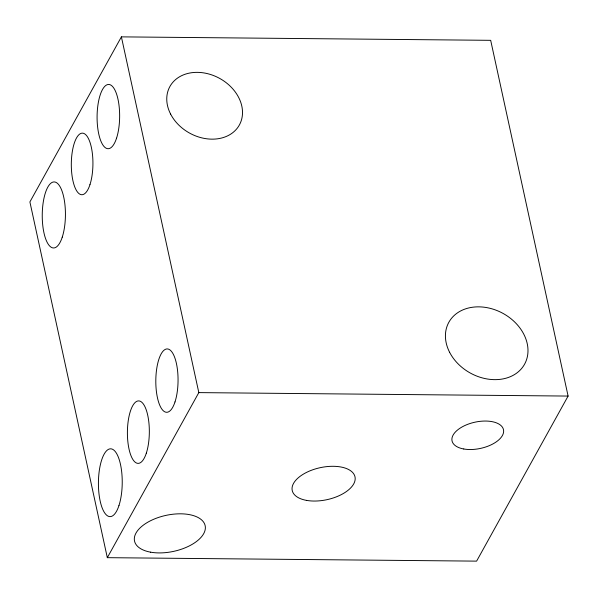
<?xml version="1.0" encoding="UTF-8"?>
<svg xmlns="http://www.w3.org/2000/svg" width="598" height="598" viewBox="0 0 598 598"><rect width="100%" height="100%" fill="white"/><g stroke="black" fill="none" stroke-linecap="round" stroke-linejoin="round"><path stroke-width="0.9" d="M121.394 36.867L29.9 201.93L107.319 557.672L476.606 561.133L568.1 396.07L490.681 40.328L121.394 36.867L198.82 392.609L107.319 557.672M198.82 392.609L568.1 396.07M463.756 448.986A26.327 13.403 -12.3 0 0 503.613 431.831A26.327 13.403 -12.3 0 0 465.917 425.058A26.327 13.403 -12.3 0 0 463.756 448.986M116.543 138.198A32.128 11.28 -89.5 0 0 111.026 85.208A32.128 11.28 -89.5 0 0 97.549 126.387A32.128 11.28 -89.5 0 0 116.543 138.198M449.614 352.297A43.28 34.011 29 0 0 520.963 369.25A43.28 34.011 29 0 0 489.545 308.187A43.28 34.011 29 0 0 449.614 352.297M89.962 184.64A30.79 10.809 -89.5 0 0 84.669 133.862A30.79 10.809 -89.5 0 0 71.753 173.323A30.79 10.809 -89.5 0 0 89.962 184.64M306.378 500.362A32.128 16.355 -12.3 0 0 355.145 479.536A32.128 16.355 -12.3 0 0 309.301 471.127A32.128 16.355 -12.3 0 0 306.378 500.362M170.602 114.061A39.707 31.208 29 0 0 236.061 129.617A39.707 31.208 29 0 0 207.229 73.584A39.707 31.208 29 0 0 170.602 114.061M146.323 453.149A31.231 10.966 -89.5 0 0 140.956 401.632A31.231 10.966 -89.5 0 0 127.852 441.668A31.231 10.966 -89.5 0 0 146.323 453.149M174.997 401.923A31.679 11.123 -89.5 0 0 169.555 349.666A31.679 11.123 -89.5 0 0 156.265 390.277A31.679 11.123 -89.5 0 0 174.997 401.923M150.614 552.171A36.142 18.396 -12.3 0 0 205.331 528.617A36.142 18.396 -12.3 0 0 153.574 519.326A36.142 18.396 -12.3 0 0 150.614 552.171M62.244 237.167A33.017 11.594 -89.5 0 0 56.571 182.704A33.017 11.594 -89.5 0 0 42.72 225.027A33.017 11.594 -89.5 0 0 62.244 237.167M118.957 505.542A33.907 11.908 -89.5 0 0 113.134 449.606A33.907 11.908 -89.5 0 0 98.909 493.081A33.907 11.908 -89.5 0 0 118.957 505.542"/></g></svg>
